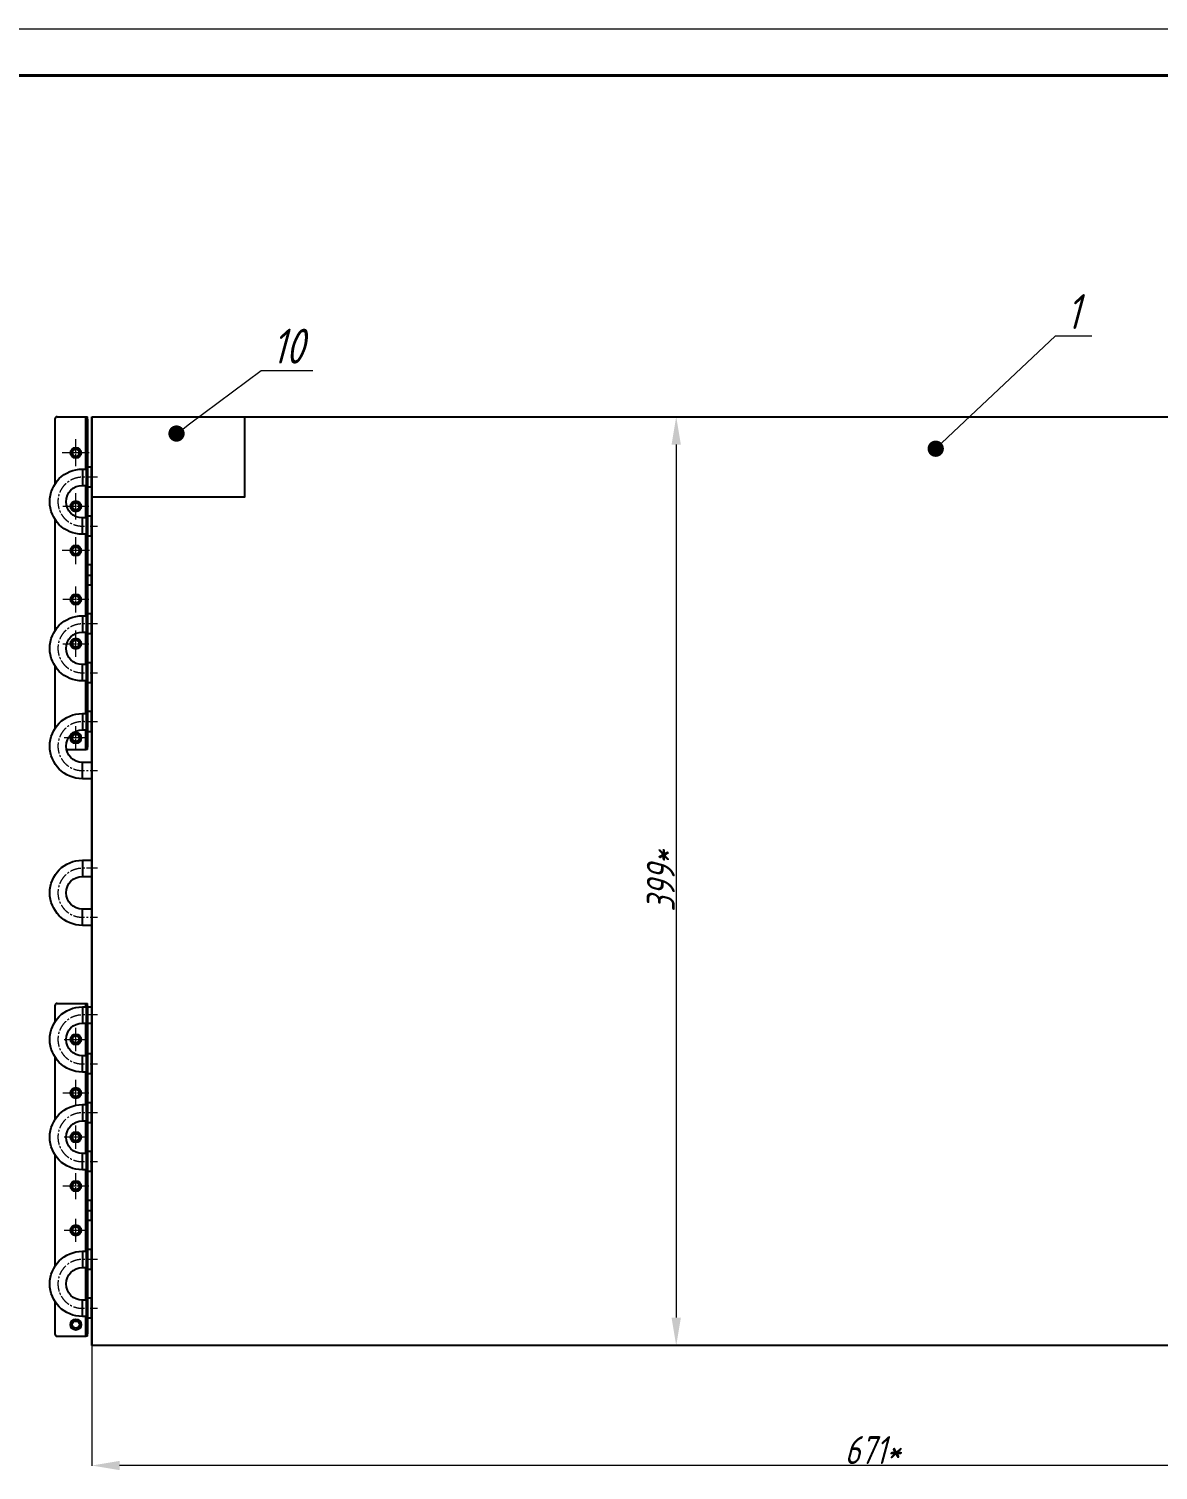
# Model space of a CAD drawing. Header units: millimetres. Extents: x 937859 to 970574, y 987894 to 996517.
# Drawn here: x 942888 to 943373, y 993079 to 993698 of the extents above; entities that cross this region are included whole.
import ezdxf
from ezdxf import colors
from ezdxf.entities.mleader import LeaderData, LeaderLine
from ezdxf.math import Vec2, Vec3

# ---------------------------------------------------------------- set-up
doc = ezdxf.new("R2010")
doc.units = ezdxf.units.MM
doc.header["$LTSCALE"] = 0.5
doc.linetypes.add('CENTER2', pattern=[28.575, 19.05, -3.175, 3.175, -3.175])
doc.layers.add('MD_Visible', color=7, linetype='Continuous', lineweight=25)
doc.layers.add('MD_Visible Narrow', color=7, linetype='Continuous', lineweight=25)
doc.styles.add('SSBKN010703MD', font='GOST_A.TTF', dxfattribs={"width": 0.955, "oblique": 15, "height": 12})
doc.dimstyles.new('SSBKN010703MD', dxfattribs={"dimtxt": 12, "dimasz": 12, "dimexe": 0.1, "dimexo": 0, "dimtad": 1, "dimtxsty": 'SSBKN010703MD', "dimcen": 2.5, "dimadec": 0, "dimazin": 0, "dimtfac": 1, "dimtmove": 0, "dimatfit": 3, "dimfxl": 1, "dimlwd": 9, "dimlwe": 9, "dimarcsym": 0})

# ---------------------------------------------------------------- blocks, each defined once
blk = doc.blocks.new('*D378')
at = {"color": 0, "lineweight": 9, "transparency": 16777216}
for p, q in [((942915.08, 993132.11), (942915.08, 993080.48)), ((943586.08, 993132.11), (943586.08, 993080.48)), ((943574.08, 993080.58), (942927.08, 993080.58))]:
    blk.add_line(p, q, dxfattribs=at)
at = {"color": 0, "lineweight": 5, "transparency": 16777216}
for points in [[(942927.08, 993082.58), (942927.08, 993078.58), (942915.08, 993080.58)], [(943574.08, 993082.58), (943574.08, 993078.58), (943586.08, 993080.58)]]:
    blk.add_solid(points, dxfattribs=at)
at = {"layer": 'Defpoints', "color": 0, "lineweight": 5, "transparency": 16777216}
for p in [(942915.08, 993132.11), (943586.08, 993132.11), (942915.08, 993080.58)]:
    blk.add_point(p, dxfattribs=at)
at = {"color": 0, "lineweight": 5, "transparency": 16777216, "insert": (943250.58, 993087.21), "char_height": 12, "attachment_point": 5, "style": 'SSBKN010703MD'}
blk.add_mtext('671*', dxfattribs=at)
blk = doc.blocks.new('*D380')
at = {"color": 0, "lineweight": 9, "transparency": 16777216}
for p, q in [((942915.08, 993531.11), (943166.34, 993531.11)), ((943166.24, 993519.11), (943166.24, 993144.11)), ((942921, 993132.11), (943166.34, 993132.11))]:
    blk.add_line(p, q, dxfattribs=at)
at = {"color": 0, "lineweight": 5, "transparency": 16777216}
for points in [[(943164.24, 993519.11), (943168.24, 993519.11), (943166.24, 993531.11)], [(943164.24, 993144.11), (943168.24, 993144.11), (943166.24, 993132.11)]]:
    blk.add_solid(points, dxfattribs=at)
at = {"layer": 'Defpoints', "color": 0, "lineweight": 5, "transparency": 16777216}
for p in [(942915.08, 993531.11), (942921, 993132.11), (943166.24, 993132.11)]:
    blk.add_point(p, dxfattribs=at)
at = {"color": 0, "lineweight": 5, "transparency": 16777216, "insert": (943159.61, 993331.61), "char_height": 12, "attachment_point": 5, "rotation": 90, "style": 'SSBKN010703MD'}
blk.add_mtext('399*', dxfattribs=at)
blk = doc.blocks.new('*U337')
at = {"color": 0, "linetype": 'CENTER2', "lineweight": 5, "transparency": 16777216}
for p, q in [((-5.8, 0), (-0.46, 0)), ((0, 0.46), (0, 5.8)), ((0.46, 0), (5.8, 0)), ((0, -5.8), (0, -0.46))]:
    blk.add_line(p, q, dxfattribs=at)
at = {"color": 0, "linetype": 'Continuous', "lineweight": 5, "transparency": 16777216}
for p, q in [((-0.23, 0), (0.23, 0)), ((0, -0.23), (0, 0.23))]:
    blk.add_line(p, q, dxfattribs=at)
blk = doc.blocks.new('*U338')
at = {"color": 0, "linetype": 'CENTER2', "lineweight": 5, "transparency": 16777216}
for p, q in [((-5.6, 0), (-0.42, 0)), ((0, 0.42), (0, 5.6)), ((0.42, 0), (5.6, 0)), ((0, -5.6), (0, -0.42))]:
    blk.add_line(p, q, dxfattribs=at)
at = {"color": 0, "linetype": 'Continuous', "lineweight": 5, "transparency": 16777216}
for p, q in [((-0.21, 0), (0.21, 0)), ((0, -0.21), (0, 0.21))]:
    blk.add_line(p, q, dxfattribs=at)
blk = doc.blocks.new('*U339')
at = {"color": 0, "linetype": 'CENTER2', "lineweight": 5, "transparency": 16777216}
for p, q in [((-5.81, 0), (-0.46, 0)), ((0, 0.46), (0, 5.81)), ((0.46, 0), (5.81, 0)), ((0, -5.81), (0, -0.46))]:
    blk.add_line(p, q, dxfattribs=at)
at = {"color": 0, "linetype": 'Continuous', "lineweight": 5, "transparency": 16777216}
for p, q in [((-0.23, 0), (0.23, 0)), ((0, -0.23), (0, 0.23))]:
    blk.add_line(p, q, dxfattribs=at)
blk = doc.blocks.new('*U340')
at = {"color": 0, "linetype": 'CENTER2', "lineweight": 5, "transparency": 16777216}
for p, q in [((-5.6, 0), (-0.42, 0)), ((0, 0.42), (0, 5.6)), ((0.42, 0), (5.6, 0)), ((0, -5.6), (0, -0.42))]:
    blk.add_line(p, q, dxfattribs=at)
at = {"color": 0, "linetype": 'Continuous', "lineweight": 5, "transparency": 16777216}
for p, q in [((-0.21, 0), (0.21, 0)), ((0, -0.21), (0, 0.21))]:
    blk.add_line(p, q, dxfattribs=at)
blk = doc.blocks.new('*U341')
at = {"color": 0, "linetype": 'CENTER2', "lineweight": 5, "transparency": 16777216}
for p, q in [((-5.6, 0), (-0.42, 0)), ((0, 0.42), (0, 5.6)), ((0.42, 0), (5.6, 0)), ((0, -5.6), (0, -0.42))]:
    blk.add_line(p, q, dxfattribs=at)
at = {"color": 0, "linetype": 'Continuous', "lineweight": 5, "transparency": 16777216}
for p, q in [((-0.21, 0), (0.21, 0)), ((0, -0.21), (0, 0.21))]:
    blk.add_line(p, q, dxfattribs=at)
blk = doc.blocks.new('*U342')
at = {"color": 0, "linetype": 'CENTER2', "lineweight": 5, "transparency": 16777216}
for p, q in [((-5.05, 0), (-0.31, 0)), ((0, 0.31), (0, 5.05)), ((0.31, 0), (5.05, 0)), ((0, -5.05), (0, -0.31))]:
    blk.add_line(p, q, dxfattribs=at)
at = {"color": 0, "linetype": 'Continuous', "lineweight": 5, "transparency": 16777216}
for p, q in [((-0.155, 0), (0.155, 0)), ((0, -0.155), (0, 0.155))]:
    blk.add_line(p, q, dxfattribs=at)
blk = doc.blocks.new('*U343')
at = {"color": 0, "linetype": 'CENTER2', "lineweight": 5, "transparency": 16777216}
for p, q in [((-5, 0), (-0.3, 0)), ((0, 0.3), (0, 5)), ((0.3, 0), (5, 0)), ((0, -5), (0, -0.3))]:
    blk.add_line(p, q, dxfattribs=at)
at = {"color": 0, "linetype": 'Continuous', "lineweight": 5, "transparency": 16777216}
for p, q in [((-0.15, 0), (0.15, 0)), ((0, -0.15), (0, 0.15))]:
    blk.add_line(p, q, dxfattribs=at)
blk = doc.blocks.new('*U344')
at = {"color": 0, "linetype": 'CENTER2', "lineweight": 5, "transparency": 16777216}
for p, q in [((-5.6, 0), (-0.42, 0)), ((0, 0.42), (0, 5.6)), ((0.42, 0), (5.6, 0)), ((0, -5.6), (0, -0.42))]:
    blk.add_line(p, q, dxfattribs=at)
at = {"color": 0, "linetype": 'Continuous', "lineweight": 5, "transparency": 16777216}
for p, q in [((-0.21, 0), (0.21, 0)), ((0, -0.21), (0, 0.21))]:
    blk.add_line(p, q, dxfattribs=at)
blk = doc.blocks.new('*U345')
at = {"color": 0, "linetype": 'CENTER2', "lineweight": 5, "transparency": 16777216}
for p, q in [((-5.01, 0), (-0.3, 0)), ((0, 0.3), (0, 5.01)), ((0.3, 0), (5.01, 0)), ((0, -5.01), (0, -0.3))]:
    blk.add_line(p, q, dxfattribs=at)
at = {"color": 0, "linetype": 'Continuous', "lineweight": 5, "transparency": 16777216}
for p, q in [((-0.15, 0), (0.15, 0)), ((0, -0.15), (0, 0.15))]:
    blk.add_line(p, q, dxfattribs=at)
blk = doc.blocks.new('*U346')
at = {"color": 0, "linetype": 'CENTER2', "lineweight": 5, "transparency": 16777216}
for p, q in [((-5.6, 0), (-0.42, 0)), ((0, 0.42), (0, 5.6)), ((0.42, 0), (5.6, 0)), ((0, -5.6), (0, -0.42))]:
    blk.add_line(p, q, dxfattribs=at)
at = {"color": 0, "linetype": 'Continuous', "lineweight": 5, "transparency": 16777216}
for p, q in [((-0.21, 0), (0.21, 0)), ((0, -0.21), (0, 0.21))]:
    blk.add_line(p, q, dxfattribs=at)
blk = doc.blocks.new('*U347')
at = {"color": 0, "linetype": 'CENTER2', "lineweight": 5, "transparency": 16777216}
for p, q in [((-5, 0), (-0.3, 0)), ((0, 0.3), (0, 5)), ((0.3, 0), (5, 0)), ((0, -5), (0, -0.3))]:
    blk.add_line(p, q, dxfattribs=at)
at = {"color": 0, "linetype": 'Continuous', "lineweight": 5, "transparency": 16777216}
for p, q in [((-0.15, 0), (0.15, 0)), ((0, -0.15), (0, 0.15))]:
    blk.add_line(p, q, dxfattribs=at)
blk = doc.blocks.new('_Dot')
at = {"color": 0, "linetype": 'ByBlock', "lineweight": -2}
blk.add_line((-0.5, 0), (-1, 0), dxfattribs=at)
at = {"color": 0, "linetype": 'ByBlock', "const_width": 0.5}
blk.add_lwpolyline([(-0.25, 0, 1), (0.25, 0, 1)], format="xyb", close=True, dxfattribs=at)

msp = doc.modelspace()

# ---------------------------------------------------------------- linework, layer by layer
at = {"lineweight": 9}
msp.add_line((942472.879, 993697.727), (944152.879, 993697.727), dxfattribs=at)
at = {"lineweight": 40}
msp.add_line((942552.879, 993677.727), (944132.879, 993677.727), dxfattribs=at)
at = {"ltscale": 0.5}
msp.add_lwpolyline([(942915.078, 993531.111), (942980.719, 993531.111), (942980.719, 993496.578), (942915.078, 993496.578)], close=True, dxfattribs=at)
at = {"linetype": 'CENTER2', "lineweight": 5, "ltscale": 0.5}
for points in [[(942917.637, 993505.111), (942914.358, 993505.111), (942911.078, 993505.111), (942900.578, 993505.111), (942900.578, 993494.611), (942900.578, 993484.111), (942911.078, 993484.111), (942914.358, 993484.111), (942917.637, 993484.111)], [(942917.637, 993442.111), (942914.358, 993442.111), (942911.078, 993442.111), (942900.578, 993442.111), (942900.578, 993431.611), (942900.578, 993421.111), (942911.078, 993421.111), (942914.358, 993421.111), (942917.637, 993421.111)], [(942917.637, 993400.111), (942914.358, 993400.111), (942911.078, 993400.111), (942900.578, 993400.111), (942900.578, 993389.611), (942900.578, 993379.111), (942911.078, 993379.111), (942914.358, 993379.111), (942917.637, 993379.111)], [(942917.637, 993337.111), (942914.358, 993337.111), (942911.078, 993337.111), (942900.578, 993337.111), (942900.578, 993326.611), (942900.578, 993316.111), (942911.078, 993316.111), (942914.358, 993316.111), (942917.637, 993316.111)], [(942917.637, 993274.111), (942914.358, 993274.111), (942911.078, 993274.111), (942900.578, 993274.111), (942900.578, 993263.611), (942900.578, 993253.111), (942911.078, 993253.111), (942914.358, 993253.111), (942917.637, 993253.111)], [(942917.637, 993232.111), (942914.358, 993232.111), (942911.078, 993232.111), (942900.578, 993232.111), (942900.578, 993221.611), (942900.578, 993211.111), (942911.078, 993211.111), (942914.358, 993211.111), (942917.637, 993211.111)], [(942917.637, 993169.111), (942914.358, 993169.111), (942911.078, 993169.111), (942900.578, 993169.111), (942900.578, 993158.611), (942900.578, 993148.111), (942911.078, 993148.111), (942914.358, 993148.111), (942917.637, 993148.111)]]:
    msp.add_rational_spline(points, [1, 1, 1, 0.707106781187, 1, 0.707106781187, 1, 1, 1], degree=2, knots=[0, 0, 0, 1, 1, 2.5707963, 2.5707963, 4.1415927, 4.1415927, 5.1415927, 5.1415927, 5.1415927], dxfattribs=at)
at = {"layer": 'MD_Visible', "extrusion": (0, 1, 0)}
for p, q in [((942899.271, 993530.111), (942899.271, 993502.134)), ((942900.271, 993531.111), (942912.471, 993531.111)), ((942912.471, 993531.111), (942912.671, 993531.111)), ((942912.671, 993531.111), (942913.271, 993531.111)), ((942912.671, 993531.111), (942912.671, 993530.111)), ((942912.671, 993530.111), (942912.671, 993389.111)), ((942913.271, 993530.111), (942913.271, 993531.111)), ((942913.271, 993530.111), (942913.271, 993389.111)), ((942915.078, 993132.111), (942915.078, 993531.111)), ((942915.078, 993531.111), (943586.078, 993531.111)), ((942915.078, 993531.111), (942915.078, 993132.111)), ((942911.078, 993508.611), (942912.671, 993508.611)), ((942914.971, 993509.411), (942913.471, 993509.411)), ((942914.971, 993505.111), (942914.971, 993509.411)), ((942914.971, 993508.611), (942915.078, 993508.611)), ((942911.078, 993501.611), (942912.671, 993501.611)), ((942914.971, 993500.811), (942913.471, 993500.811)), ((942914.971, 993500.811), (942914.971, 993505.111)), ((942914.971, 993501.611), (942915.078, 993501.611)), ((942914.971, 993488.411), (942913.471, 993488.411)), ((942914.971, 993484.111), (942914.971, 993488.411)), ((942899.271, 993487.087), (942899.271, 993439.134)), ((942912.671, 993487.611), (942911.078, 993487.611)), ((942915.078, 993487.611), (942914.971, 993487.611)), ((942914.971, 993479.811), (942914.971, 993484.111)), ((942912.671, 993480.611), (942911.078, 993480.611)), ((942914.971, 993479.811), (942913.471, 993479.811)), ((942915.078, 993480.611), (942914.971, 993480.611)), ((942914.971, 993467.411), (942913.471, 993467.411)), ((942914.971, 993463.111), (942914.971, 993467.411)), ((942914.971, 993458.811), (942913.471, 993458.811)), ((942914.971, 993458.811), (942914.971, 993463.111)), ((942911.078, 993445.611), (942912.671, 993445.611)), ((942914.971, 993446.411), (942913.471, 993446.411)), ((942914.971, 993442.111), (942914.971, 993446.411)), ((942914.971, 993445.611), (942915.078, 993445.611)), ((942911.078, 993438.611), (942912.671, 993438.611)), ((942914.971, 993437.811), (942914.971, 993442.111)), ((942914.971, 993438.611), (942915.078, 993438.611)), ((942914.971, 993437.811), (942913.471, 993437.811)), ((942899.271, 993424.087), (942899.271, 993397.134)), ((942912.671, 993424.611), (942911.078, 993424.611)), ((942914.971, 993425.411), (942913.471, 993425.411)), ((942914.971, 993421.111), (942914.971, 993425.411)), ((942915.078, 993424.611), (942914.971, 993424.611)), ((942914.971, 993416.811), (942914.971, 993421.111)), ((942912.671, 993417.611), (942911.078, 993417.611)), ((942914.971, 993416.811), (942913.471, 993416.811)), ((942915.078, 993417.611), (942914.971, 993417.611)), ((942911.078, 993403.611), (942912.671, 993403.611)), ((942914.971, 993404.411), (942913.471, 993404.411)), ((942914.971, 993400.111), (942914.971, 993404.411)), ((942914.971, 993403.611), (942915.078, 993403.611)), ((942911.078, 993396.611), (942912.671, 993396.611)), ((942914.971, 993395.811), (942913.471, 993395.811)), ((942914.971, 993395.811), (942914.971, 993400.111)), ((942914.971, 993396.611), (942915.078, 993396.611)), ((942912.671, 993389.111), (942912.671, 993388.111)), ((942913.271, 993388.111), (942913.271, 993389.111)), ((942904.241, 993388.111), (942912.471, 993388.111)), ((942912.471, 993388.111), (942912.671, 993388.111)), ((942913.271, 993388.111), (942912.671, 993388.111)), ((942915.078, 993382.611), (942911.078, 993382.611)), ((942915.078, 993375.611), (942911.078, 993375.611)), ((942911.078, 993340.611), (942915.078, 993340.611)), ((942911.078, 993333.611), (942915.078, 993333.611)), ((942915.078, 993319.611), (942911.078, 993319.611)), ((942915.078, 993312.611), (942911.078, 993312.611)), ((942899.271, 993278.111), (942899.271, 993271.134)), ((942900.271, 993279.111), (942912.471, 993279.111)), ((942911.078, 993277.611), (942912.671, 993277.611)), ((942912.471, 993279.111), (942912.671, 993279.111)), ((942912.671, 993279.111), (942913.271, 993279.111)), ((942912.671, 993279.111), (942912.671, 993278.111)), ((942912.671, 993278.111), (942912.671, 993137.111)), ((942913.271, 993278.111), (942913.271, 993279.111)), ((942913.271, 993278.111), (942913.271, 993137.111)), ((942913.271, 993277.611), (942915.078, 993277.611)), ((942911.078, 993270.611), (942912.671, 993270.611)), ((942913.271, 993270.611), (942915.078, 993270.611)), ((942899.271, 993256.087), (942899.271, 993229.134)), ((942912.671, 993256.611), (942911.078, 993256.611)), ((942914.971, 993257.411), (942913.471, 993257.411)), ((942914.971, 993253.111), (942914.971, 993257.411)), ((942915.078, 993256.611), (942914.971, 993256.611)), ((942914.971, 993248.811), (942914.971, 993253.111)), ((942912.671, 993249.611), (942911.078, 993249.611)), ((942914.971, 993248.811), (942913.471, 993248.811)), ((942915.078, 993249.611), (942914.971, 993249.611)), ((942911.078, 993235.611), (942912.671, 993235.611)), ((942914.971, 993236.411), (942913.471, 993236.411)), ((942914.971, 993232.111), (942914.971, 993236.411)), ((942914.971, 993235.611), (942915.078, 993235.611)), ((942911.078, 993228.611), (942912.671, 993228.611)), ((942914.971, 993227.811), (942914.971, 993232.111)), ((942914.971, 993228.611), (942915.078, 993228.611)), ((942914.971, 993227.811), (942913.471, 993227.811)), ((942899.271, 993214.087), (942899.271, 993166.134)), ((942912.671, 993214.611), (942911.078, 993214.611)), ((942914.971, 993215.411), (942913.471, 993215.411)), ((942914.971, 993211.111), (942914.971, 993215.411)), ((942915.078, 993214.611), (942914.971, 993214.611)), ((942914.971, 993206.811), (942914.971, 993211.111)), ((942912.671, 993207.611), (942911.078, 993207.611)), ((942914.971, 993206.811), (942913.471, 993206.811)), ((942915.078, 993207.611), (942914.971, 993207.611)), ((942914.971, 993194.411), (942913.471, 993194.411)), ((942914.971, 993190.111), (942914.971, 993194.411)), ((942914.971, 993185.811), (942913.471, 993185.811)), ((942914.971, 993185.811), (942914.971, 993190.111)), ((942911.078, 993172.611), (942912.671, 993172.611)), ((942914.971, 993173.411), (942913.471, 993173.411)), ((942914.971, 993169.111), (942914.971, 993173.411)), ((942914.971, 993172.611), (942915.078, 993172.611)), ((942914.971, 993164.811), (942914.971, 993169.111)), ((942911.078, 993165.611), (942912.671, 993165.611)), ((942914.971, 993164.811), (942913.471, 993164.811)), ((942914.971, 993165.611), (942915.078, 993165.611)), ((942899.271, 993151.087), (942899.271, 993137.111)), ((942912.671, 993151.611), (942911.078, 993151.611)), ((942914.971, 993152.411), (942913.471, 993152.411)), ((942914.971, 993148.111), (942914.971, 993152.411)), ((942915.078, 993151.611), (942914.971, 993151.611)), ((942914.971, 993143.811), (942914.971, 993148.111)), ((942912.671, 993144.611), (942911.078, 993144.611)), ((942914.971, 993143.811), (942913.471, 993143.811)), ((942915.078, 993144.611), (942914.971, 993144.611)), ((942900.271, 993136.111), (942912.471, 993136.111)), ((942912.471, 993136.111), (942912.671, 993136.111)), ((942912.671, 993137.111), (942912.671, 993136.111)), ((942913.271, 993136.111), (942912.671, 993136.111)), ((942913.271, 993136.111), (942913.271, 993137.111)), ((943586.078, 993132.111), (942915.078, 993132.111))]:
    msp.add_line(p, q, dxfattribs=at)
at = {"layer": 'MD_Visible'}
for centre, radius, start, end in [((942900.271, 993530.111), 1, 90, 180), ((942908.271, 993515.611), 2.1, 90, 270), ((942908.271, 993515.611), 1.5, 90, 270), ((942908.271, 993515.611), 2.1, 270, 90), ((942908.271, 993515.611), 1.5, 270, 90), ((942908.271, 993492.611), 2.1, 90, 270), ((942908.271, 993492.611), 1.5, 90, 270), ((942908.271, 993492.611), 2.1, 270, 90), ((942908.271, 993492.611), 1.5, 270, 90), ((942908.271, 993433.611), 2.1, 90, 270), ((942908.271, 993433.611), 1.5, 90, 270), ((942908.271, 993433.611), 2.1, 270, 90), ((942908.271, 993433.611), 1.5, 270, 90), ((942900.271, 993278.111), 1, 90, 180), ((942908.271, 993263.611), 2.1, 90, 270), ((942908.271, 993263.611), 1.5, 90, 270), ((942908.271, 993263.611), 2.1, 270, 90), ((942908.271, 993263.611), 1.5, 270, 90), ((942908.271, 993240.611), 2.1, 90, 270), ((942908.271, 993240.611), 1.5, 90, 270), ((942908.271, 993240.611), 2.1, 270, 90), ((942908.271, 993240.611), 1.5, 270, 90), ((942908.271, 993181.611), 2.1, 90, 270), ((942908.271, 993181.611), 1.5, 90, 270), ((942908.271, 993181.611), 2.1, 270, 90), ((942908.271, 993181.611), 1.5, 270, 90), ((942900.271, 993137.111), 1, 180, 270)]:
    msp.add_arc(centre, radius, start, end, dxfattribs=at)
at = {"layer": 'MD_Visible', "extrusion": (-2.27384e-16, 5.38727e-42, -1)}
for centre, radius, start, end in [((-942911.078, 993494.611), 14, 0, 90), ((-942911.078, 993494.611), 7, 0, 90), ((-942911.078, 993494.611), 14, 270, 0), ((-942911.078, 993494.611), 7, 270, 0), ((-942911.078, 993431.611), 14, 0, 90), ((-942911.078, 993431.611), 7, 0, 90), ((-942911.078, 993431.611), 14, 270, 0), ((-942911.078, 993431.611), 7, 270, 0), ((-942911.078, 993389.611), 14, 0, 90), ((-942911.078, 993389.611), 7, 0, 90), ((-942911.078, 993389.611), 14, 270, 0), ((-942911.078, 993389.611), 7, 270, 0), ((-942911.078, 993326.611), 14, 0, 90), ((-942911.078, 993326.611), 7, 0, 90), ((-942911.078, 993326.611), 14, 270, 0), ((-942911.078, 993326.611), 7, 270, 0), ((-942911.078, 993263.611), 14, 0, 90), ((-942911.078, 993263.611), 7, 0, 90), ((-942911.078, 993263.611), 14, 270, 0), ((-942911.078, 993263.611), 7, 270, 0), ((-942911.078, 993221.611), 14, 0, 90), ((-942911.078, 993221.611), 7, 0, 90), ((-942911.078, 993221.611), 14, 270, 0), ((-942911.078, 993221.611), 7, 270, 0), ((-942911.078, 993158.611), 14, 0, 90), ((-942911.078, 993158.611), 7, 0, 90), ((-942911.078, 993158.611), 14, 270, 0), ((-942911.078, 993158.611), 7, 270, 0)]:
    msp.add_arc(centre, radius, start, end, dxfattribs=at)
at = {"layer": 'MD_Visible', "extrusion": (-2.27384e-16, 9.30692e-107, -1)}
for centre, start, end in [((-942913.471, 993509.611), 270, 0), ((-942913.471, 993500.611), 0, 90), ((-942913.471, 993488.611), 270, 0), ((-942913.471, 993479.611), 0, 90), ((-942913.471, 993467.611), 270, 0), ((-942913.471, 993458.611), 0, 90), ((-942913.471, 993446.611), 270, 0), ((-942913.471, 993437.611), 0, 90), ((-942913.471, 993425.611), 270, 0), ((-942913.471, 993416.611), 0, 90), ((-942913.471, 993404.611), 270, 0), ((-942913.471, 993395.611), 0, 90), ((-942913.471, 993257.611), 270, 0), ((-942913.471, 993248.611), 0, 90), ((-942913.471, 993236.611), 270, 0), ((-942913.471, 993227.611), 0, 90), ((-942913.471, 993215.611), 270, 0), ((-942913.471, 993206.611), 0, 90), ((-942913.471, 993194.611), 270, 0), ((-942913.471, 993185.611), 0, 90), ((-942913.471, 993173.611), 270, 0), ((-942913.471, 993164.611), 0, 90), ((-942913.471, 993152.611), 270, 0), ((-942913.471, 993143.611), 0, 90)]:
    msp.add_arc(centre, 0.2, start, end, dxfattribs=at)
at = {"layer": 'MD_Visible', "extrusion": (-2.27384e-16, 5.38435e-42, -1)}
for centre, radius, start, end in [((-942908.271, 993473.611), 2.108, 270, 90), ((-942908.271, 993473.611), 2.108, 90, 270), ((-942908.271, 993473.611), 1.508, 270, 90), ((-942908.271, 993473.611), 1.508, 90, 270), ((-942908.271, 993452.611), 2.1, 270, 90), ((-942908.271, 993452.611), 1.5, 270, 90), ((-942908.271, 993452.611), 2.1, 90, 270), ((-942908.271, 993452.611), 1.5, 90, 270), ((-942908.271, 993393.111), 2.15, 270, 90), ((-942908.271, 993393.111), 2.15, 90, 270), ((-942908.271, 993393.111), 1.55, 270, 90), ((-942908.271, 993393.111), 1.55, 90, 270), ((-942908.271, 993221.611), 2.108, 270, 90), ((-942908.271, 993221.611), 1.508, 270, 90), ((-942908.271, 993221.611), 2.108, 90, 270), ((-942908.271, 993221.611), 1.508, 90, 270), ((-942908.271, 993200.611), 2.1, 270, 90), ((-942908.271, 993200.611), 1.5, 270, 90), ((-942908.271, 993200.611), 2.1, 90, 270), ((-942908.271, 993200.611), 1.5, 90, 270), ((-942908.271, 993141.111), 2.15, 270, 90), ((-942908.271, 993141.111), 1.55, 270, 90), ((-942908.271, 993141.111), 2.15, 90, 270), ((-942908.271, 993141.111), 1.55, 90, 270)]:
    msp.add_arc(centre, radius, start, end, dxfattribs=at)
at = {"layer": 'MD_Visible Narrow', "extrusion": (0, 1, 0)}
for p, q in [((942912.471, 993531.111), (942912.471, 993508.611)), ((942913.271, 993530.111), (942912.671, 993530.111)), ((942911.078, 993508.611), (942911.078, 993505.111)), ((942913.471, 993505.111), (942913.471, 993509.411)), ((942911.078, 993505.111), (942911.078, 993501.611)), ((942912.471, 993501.611), (942912.471, 993487.611)), ((942913.471, 993500.811), (942913.471, 993505.111)), ((942913.471, 993484.111), (942913.471, 993488.411)), ((942911.078, 993484.111), (942911.078, 993487.611)), ((942911.078, 993480.611), (942911.078, 993484.111)), ((942913.471, 993479.811), (942913.471, 993484.111)), ((942912.471, 993480.611), (942912.471, 993445.611)), ((942913.471, 993463.111), (942913.471, 993467.411)), ((942913.471, 993463.111), (942913.271, 993463.111)), ((942913.471, 993458.811), (942913.471, 993463.111)), ((942913.471, 993463.111), (942914.971, 993463.111)), ((942911.078, 993445.611), (942911.078, 993442.111)), ((942913.471, 993442.111), (942913.471, 993446.411)), ((942911.078, 993442.111), (942911.078, 993438.611)), ((942912.471, 993438.611), (942912.471, 993424.611)), ((942913.471, 993437.811), (942913.471, 993442.111)), ((942911.078, 993421.111), (942911.078, 993424.611)), ((942911.078, 993417.611), (942911.078, 993421.111)), ((942913.471, 993421.111), (942913.471, 993425.411)), ((942913.471, 993416.811), (942913.471, 993421.111)), ((942912.471, 993417.611), (942912.471, 993403.611)), ((942911.078, 993403.611), (942911.078, 993400.111)), ((942913.471, 993400.111), (942913.471, 993404.411)), ((942911.078, 993400.111), (942911.078, 993396.611)), ((942912.471, 993396.611), (942912.471, 993388.111)), ((942913.471, 993395.811), (942913.471, 993400.111)), ((942912.671, 993389.111), (942913.271, 993389.111)), ((942911.078, 993379.111), (942911.078, 993382.611)), ((942911.078, 993375.611), (942911.078, 993379.111)), ((942911.078, 993340.611), (942911.078, 993337.111)), ((942911.078, 993337.111), (942911.078, 993333.611)), ((942911.078, 993316.111), (942911.078, 993319.611)), ((942911.078, 993312.611), (942911.078, 993316.111)), ((942911.078, 993277.611), (942911.078, 993274.111)), ((942912.471, 993279.111), (942912.471, 993277.611)), ((942913.271, 993278.111), (942912.671, 993278.111)), ((942911.078, 993274.111), (942911.078, 993270.611)), ((942912.471, 993270.611), (942912.471, 993256.611)), ((942911.078, 993253.111), (942911.078, 993256.611)), ((942911.078, 993249.611), (942911.078, 993253.111)), ((942913.471, 993253.111), (942913.471, 993257.411)), ((942913.471, 993248.811), (942913.471, 993253.111)), ((942912.471, 993249.611), (942912.471, 993235.611)), ((942911.078, 993235.611), (942911.078, 993232.111)), ((942913.471, 993232.111), (942913.471, 993236.411)), ((942911.078, 993232.111), (942911.078, 993228.611)), ((942912.471, 993228.611), (942912.471, 993214.611)), ((942913.471, 993227.811), (942913.471, 993232.111)), ((942911.078, 993211.111), (942911.078, 993214.611)), ((942911.078, 993207.611), (942911.078, 993211.111)), ((942913.471, 993211.111), (942913.471, 993215.411)), ((942913.471, 993206.811), (942913.471, 993211.111)), ((942912.471, 993207.611), (942912.471, 993172.611)), ((942913.471, 993190.111), (942913.471, 993194.411)), ((942913.471, 993190.111), (942913.271, 993190.111)), ((942913.471, 993185.811), (942913.471, 993190.111)), ((942913.471, 993190.111), (942914.971, 993190.111)), ((942911.078, 993172.611), (942911.078, 993169.111)), ((942913.471, 993169.111), (942913.471, 993173.411)), ((942911.078, 993169.111), (942911.078, 993165.611)), ((942913.471, 993164.811), (942913.471, 993169.111)), ((942912.471, 993165.611), (942912.471, 993151.611)), ((942911.078, 993148.111), (942911.078, 993151.611)), ((942911.078, 993144.611), (942911.078, 993148.111)), ((942913.471, 993148.111), (942913.471, 993152.411)), ((942913.471, 993143.811), (942913.471, 993148.111)), ((942912.471, 993144.611), (942912.471, 993136.111)), ((942912.671, 993137.111), (942913.271, 993137.111))]:
    msp.add_line(p, q, dxfattribs=at)
at = {"layer": 'MD_Visible Narrow', "extrusion": (-2.27384e-16, 5.386e-42, -1)}
for centre, start, end in [((-942908.271, 993515.611), 0, 180), ((-942908.271, 993515.611), 180, 0), ((-942908.271, 993492.611), 0, 180), ((-942908.271, 993492.611), 180, 0), ((-942908.271, 993452.611), 0, 180), ((-942908.271, 993452.611), 180, 0), ((-942908.271, 993433.611), 0, 180), ((-942908.271, 993433.611), 180, 0), ((-942908.271, 993263.611), 0, 180), ((-942908.271, 993263.611), 180, 0), ((-942908.271, 993240.611), 0, 180), ((-942908.271, 993240.611), 180, 0), ((-942908.271, 993200.611), 0, 180), ((-942908.271, 993200.611), 180, 0), ((-942908.271, 993181.611), 0, 180), ((-942908.271, 993181.611), 180, 0)]:
    msp.add_arc(centre, 2.3, start, end, dxfattribs=at)
at = {"layer": 'MD_Visible Narrow', "extrusion": (-2.27384e-16, 5.38654e-42, -1)}
for centre, start, end in [((-942908.271, 993473.611), 0, 180), ((-942908.271, 993473.611), 180, 0), ((-942908.271, 993221.611), 0, 180), ((-942908.271, 993221.611), 180, 0)]:
    msp.add_arc(centre, 2.308, start, end, dxfattribs=at)
at = {"layer": 'MD_Visible Narrow', "extrusion": (-2.27384e-16, 5.38596e-42, -1)}
for centre, start, end in [((-942908.271, 993393.111), 0, 180), ((-942908.271, 993393.111), 180, 0), ((-942908.271, 993141.111), 0, 180), ((-942908.271, 993141.111), 180, 0)]:
    msp.add_arc(centre, 2.35, start, end, dxfattribs=at)

# ---------------------------------------------------------------- block references
at = {"linetype": 'CENTER2', "lineweight": 5, "extrusion": (-2.27384e-16, 1.39233e-32, -1)}
for name, p in [('*U337', (-942908.271, 993515.611)), ('*U339', (-942908.271, 993473.611)), ('*U340', (-942908.271, 993452.611)), ('*U342', (-942908.271, 993393.111)), ('*U345', (-942908.271, 993221.611)), ('*U346', (-942908.271, 993200.611))]:
    msp.add_blockref(name, p, dxfattribs=at)
at = {"linetype": 'CENTER2', "lineweight": 5}
for name, p in [('*U338', (942908.271, 993492.611)), ('*U341', (942908.271, 993433.611)), ('*U343', (942908.271, 993263.611)), ('*U344', (942908.271, 993240.611)), ('*U347', (942908.271, 993181.611))]:
    msp.add_blockref(name, p, dxfattribs=at)

# ---------------------------------------------------------------- dimensions: what is measured, and where the dimension line sits
at = {"lineweight": 5}
dim = msp.add_linear_dim(base=(943166.236, 993132.111), p1=(942915.078, 993531.111), p2=(942921.005, 993132.111), angle=90, text='<>*', dimstyle='SSBKN010703MD', dxfattribs=at)
dim.commit()
dim.dimension.update_dxf_attribs({"geometry": '*D380', "text_midpoint": (943159.606, 993331.611)})
dim = msp.add_linear_dim(base=(942915.078, 993080.585), p1=(943586.078, 993132.111), p2=(942915.078, 993132.111), text='<>*', dimstyle='SSBKN010703MD', dxfattribs=at)
dim.commit()
dim.dimension.update_dxf_attribs({"geometry": '*D378', "text_midpoint": (943250.578, 993087.214)})

# ---------------------------------------------------------------- leaders
at = {"lineweight": 9, "ltscale": 0.5}
ml = msp.add_multileader_mtext('Standard', dxfattribs=at)
ml.set_content('1', color=256, style='SSBKN010703MD')
ml.set_leader_properties(lineweight=9)
ml.set_arrow_properties(name='DOT')
ml.build(insert=Vec2(0, 0))
ml.multileader.update_dxf_attribs({"text_left_attachment_type": 6, "text_right_attachment_type": 6, "arrow_head_size": 7})
ctx = ml.context
ctx.base_point, ctx.char_height, ctx.arrow_head_size, ctx.plane_origin = Vec3(943331.831, 993565.779), 15, 7, Vec3(943277.738, 993490.931)
ctx.left_attachment, ctx.right_attachment = 6, 6
notes = []
notes.append((ctx, [(0, (1, 1, 0), (943329.209, 993565.779), (1, 0), 2.622, [(0, [(943277.738, 993517.365)], 0, [])])]))
ctx.mtext.insert, ctx.mtext.flow_direction = Vec3(943333.831, 993583.779), 5
ml = msp.add_multileader_mtext('Standard', dxfattribs=at)
ml.set_content('10', color=256, style='SSBKN010703MD')
ml.set_leader_properties(lineweight=9)
ml.set_arrow_properties(name='DOT')
ml.build(insert=Vec2(0, 0))
ml.multileader.update_dxf_attribs({"text_left_attachment_type": 6, "text_right_attachment_type": 6, "arrow_head_size": 7})
ctx = ml.context
ctx.base_point, ctx.char_height, ctx.arrow_head_size, ctx.plane_origin = Vec3(942990.549, 993550.913), 15, 7, Vec3(942951.541, 993497.436)
ctx.left_attachment, ctx.right_attachment = 6, 6
notes.append((ctx, [(0, (1, 1, 0), (942987.927, 993550.913), (1, 0), 2.622, [(0, [(942951.541, 993523.871)], 0, [])])]))
ctx.mtext.insert, ctx.mtext.width, ctx.mtext.flow_direction = Vec3(942992.549, 993568.913), 17.44625, 5
for ctx, leaders in notes:
    for number, flags, end, landing, length, lines in leaders:
        leader = LeaderData()
        leader.index, (leader.has_last_leader_line, leader.has_dogleg_vector, leader.attachment_direction) = number, flags
        leader.last_leader_point, leader.dogleg_vector, leader.dogleg_length = Vec3(end), Vec3(landing), length
        for number, points, colour, breaks in lines:
            line = LeaderLine()
            line.index, line.vertices, line.color, line.breaks = number, Vec3.list(points), colors.encode_raw_color(colour), breaks
            leader.lines.append(line)
        ctx.leaders.append(leader)

doc.saveas('drawing.dxf')
